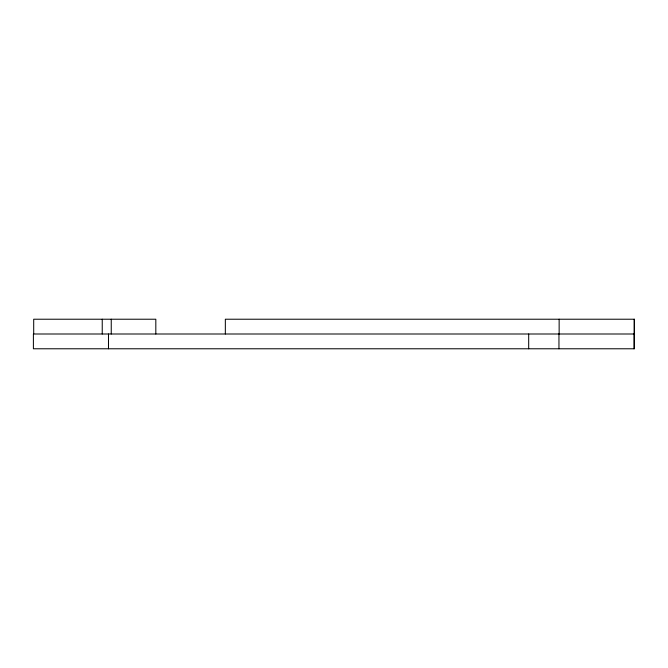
<?xml version="1.0" encoding="UTF-8"?>
<svg xmlns="http://www.w3.org/2000/svg" width="668" height="668" viewBox="0 0 668 668"><rect width="100%" height="100%" fill="white"/><g stroke="black" fill="none" stroke-linecap="round" stroke-linejoin="round"><path stroke-width="1" d="M634.6 334L33.4 334L33.4 348.779L634.375 348.779L634.375 319.221L225.341 319.221L225.341 334M634.224 319.221L634.224 334M634.032 334L634.032 348.779M559.141 319.221L559.141 334M558.957 334L558.957 348.779M528.689 334L528.689 348.779M155.819 334L155.819 319.221L33.701 319.221L33.701 334M111.247 319.221L111.247 334M108.483 334L108.483 348.779M102.237 319.221L102.237 334"/></g></svg>
